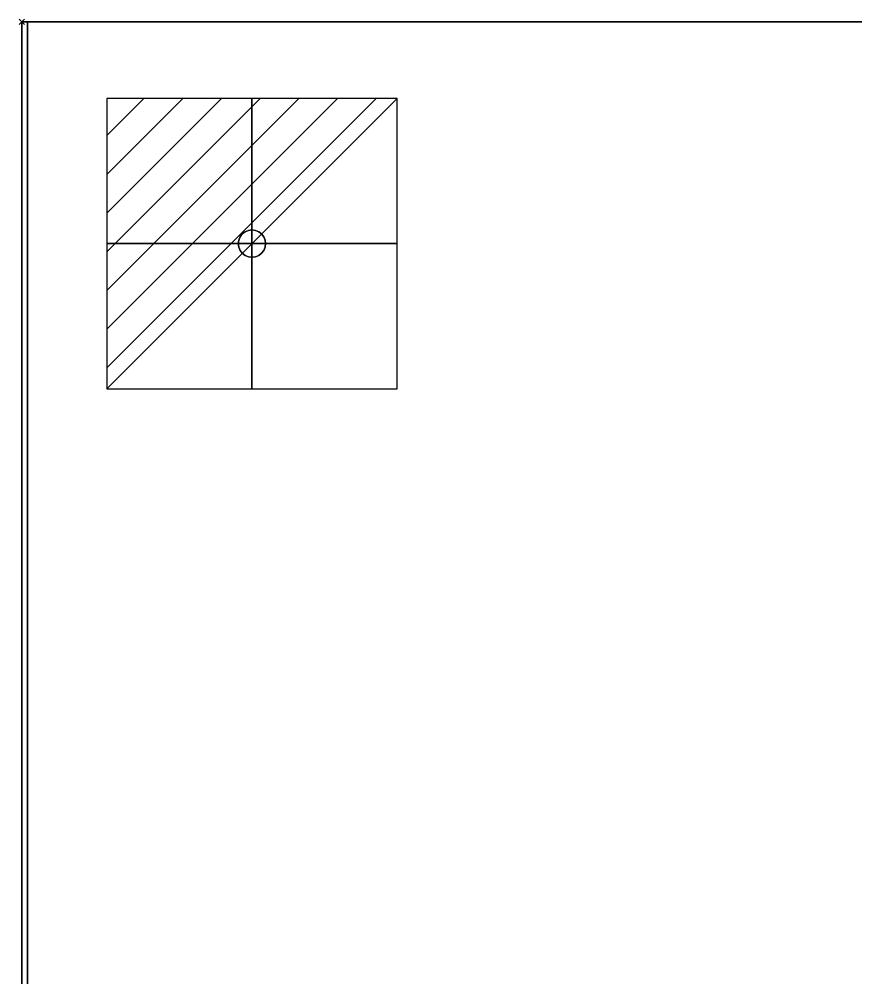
# Model space of a CAD drawing. Header units: millimetres. Extents: x -1 to 1346, y -1098 to 14.
# Drawn here: x -1 to 304.5, y -349.2 to 1 of the extents above; entities that cross this region are included whole.
import ezdxf

# ---------------------------------------------------------------- set-up
doc = ezdxf.new("R2010")
doc.units = ezdxf.units.MM
doc.header["$PDMODE"] = 3
doc.linetypes.add('NASCOSTA', pattern=[9.525, 6.35, -3.175])
for name, color, linetype in [('IQ_200_2D', 1, 'Continuous'), ('IQ_200_3D', 1, 'Continuous'), ('IQ_204_2D', 7, 'Continuous'), ('IQ_204_3D', 7, 'Continuous'), ('IQ_CON_ELECTRICITY_INT', 7, 'Continuous'), ('IQ_INS_3D', 3, 'Continuous')]:
    doc.layers.add(name, color=color, linetype=linetype)

# ---------------------------------------------------------------- blocks, each defined once
blk = doc.blocks.new('hpp_cutout_2c_l_3d')
at = {"layer": 'IQ_200_3D'}
mesh = blk.add_polyface(dxfattribs=at)
corners = [(1345, 0, 50), (0, 0, 50), (0, -700, 50), (1345, -700, 50)]
mesh.append_faces([[corners[k] for k in face] for face in [(0, 1, 2, 3)]])
mesh = blk.add_polyface(dxfattribs=at)
corners = [(1345, -700, 0), (0, -700, 0), (0, 0, 0), (1345, 0, 0)]
mesh.append_faces([[corners[k] for k in face] for face in [(0, 1, 2, 3)]])
mesh = blk.add_polyface(dxfattribs=at)
corners = [(1345, 0, 0), (0, 0, 0), (0, 0, 50), (1345, 0, 50)]
mesh.append_faces([[corners[k] for k in face] for face in [(0, 1, 2, 3)]])
mesh = blk.add_polyface(dxfattribs=at)
corners = [(0, 0, 0), (0, -700, 0), (0, -700, 50), (0, 0, 50)]
mesh.append_faces([[corners[k] for k in face] for face in [(0, 1, 2, 3)]])
blk = doc.blocks.new('*X1182')
at = {"color": 0}
for p, q in [((286.774344, 2204.447934), (296.618251, 2214.291842)), ((286.774344, 2205.862148), (295.204037, 2214.291842)), ((286.774344, 2207.276361), (293.789824, 2214.291842)), ((286.774344, 2208.690575), (292.37561, 2214.291842)), ((286.774344, 2210.104788), (290.961397, 2214.291842)), ((286.774344, 2211.519002), (289.547183, 2214.291842)), ((286.774344, 2212.933216), (288.13297, 2214.291842))]:
    blk.add_line(p, q, dxfattribs=at)
blk = doc.blocks.new('electricity')
for p, q in [((2.121, 2.121), (-2.121, 2.121)), ((-2.121, 2.121), (-2.121, -2.121)), ((-2.121, -2.121), (2.121, 2.121)), ((2.121, -2.121), (2.121, 2.121)), ((-2.121, -2.121), (2.121, -2.121))]:
    blk.add_line(p, q)
at = {"extrusion": (-1, 0, 0)}
for p, q in [((0, -2.121, 2.121), (0, 2.121, 2.121)), ((0, 2.121, -2.121), (0, -2.121, -2.121)), ((0, 2.121, 2.121), (0, 2.121, -2.121)), ((0, 2.121, -2.121), (0, -2.121, 2.121)), ((0, -2.121, -2.121), (0, -2.121, 2.121))]:
    blk.add_line(p, q, dxfattribs=at)
at = {"extrusion": (0, -1, 0)}
for p, q in [((2.121, 0, 2.121), (-2.121, 0, 2.121)), ((-2.121, 0, -2.121), (2.121, 0, -2.121)), ((-2.121, 0, 2.121), (-2.121, 0, -2.121)), ((-2.121, 0, -2.121), (2.121, 0, 2.121)), ((2.121, 0, -2.121), (2.121, 0, 2.121))]:
    blk.add_line(p, q, dxfattribs=at)
at = {"xscale": 0.4000000000000909, "yscale": 0.4000000000000909, "zscale": 0.4000000000000909}
blk.add_blockref('*X1182', (-116.831, -883.595), dxfattribs=at)
at = {"extrusion": (-1, 0, 0), "xscale": 0.3999999999999773, "yscale": 0.3999999999999773, "zscale": 0.3999999999999773}
blk.add_blockref('*X1182', (-116.831, -883.595), dxfattribs=at)
at = {"extrusion": (0, -1, 0), "xscale": 0.4000000000000909, "yscale": 0.4000000000000909, "zscale": 0.4000000000000909}
blk.add_blockref('*X1182', (-116.831, -883.595), dxfattribs=at)
blk = doc.blocks.new('iq_con_ele3d')
at = {"layer": 'IQ_204_3D'}
for points, invisible_edges in [([(-4.33, 2.5, -4.96), (-4.33, 2.5, -4.96), (-3.54, 3.54, -4.96), (-4.83, 1.29, -4.96)], 4), ([(-4.33, 2.5), (-3.54, 3.54), (-3.54, 3.54, -4.96), (-4.33, 2.5, -4.96)], 10), ([(-3.54, 3.54, -4.96), (-1.29, 4.83, -4.96), (0, 5, -4.96), (1.29, 4.83, -4.96)], 9), ([(1.29, 4.83, -4.96), (1.29, 4.83, -4.96), (2.5, 4.33, -4.96), (-3.54, 3.54, -4.96)], 13), ([(-2.5, 4.33, -4.96), (-2.5, 4.33, -4.96), (-1.29, 4.83, -4.96), (-3.54, 3.54, -4.96)], 4), ([(-3.54, 3.54, -4.96), (2.5, 4.33, -4.96), (3.54, 3.54, -4.96), (4.33, 2.5, -4.96)], 9), ([(-3.54, 3.54), (-2.5, 4.33), (-2.5, 4.33, -4.96), (-3.54, 3.54, -4.96)], 10), ([(-2.5, 4.33), (-1.29, 4.83), (-1.29, 4.83, -4.96), (-2.5, 4.33, -4.96)], 10), ([(0, 5, -4.96), (-1.29, 4.83, -4.96), (-1.29, 4.83), (0, 5)], 10), ([(0, 5), (1.29, 4.83), (1.29, 4.83, -4.96), (0, 5, -4.96)], 10), ([(1.29, 4.83), (2.5, 4.33), (2.5, 4.33, -4.96), (1.29, 4.83, -4.96)], 10), ([(2.5, 4.33), (3.54, 3.54), (3.54, 3.54, -4.96), (2.5, 4.33, -4.96)], 10), ([(3.54, 3.54), (4.33, 2.5), (4.33, 2.5, -4.96), (3.54, 3.54, -4.96)], 10), ([(-5, 0, -4.96), (-4.83, 1.29, -4.96), (-4.33, -2.5, -4.96), (-4.83, -1.29, -4.96)], 2), ([(-5, 0), (-4.83, 1.29), (-4.83, 1.29, -4.96), (-5, 0, -4.96)], 2), ([(-5, 0, -4.96), (-4.83, -1.29, -4.96), (-4.83, -1.29), (-5, 0)], 2), ([(-4.83, 1.29), (-4.33, 2.5), (-4.33, 2.5, -4.96), (-4.83, 1.29, -4.96)], 10), ([(4.33, 2.5, -4.96), (4.83, 1.29, -4.96), (5, 0, -4.96), (4.83, -1.29, -4.96)], 8), ([(4.33, 2.5), (4.83, 1.29), (4.83, 1.29, -4.96), (4.33, 2.5, -4.96)], 10), ([(5, 0, -4.96), (4.83, 1.29, -4.96), (4.83, 1.29), (5, 0)], 2), ([(5, 0), (4.83, -1.29), (4.83, -1.29, -4.96), (5, 0, -4.96)], 2), ([(-4.33, -2.5), (-4.83, -1.29), (-4.83, -1.29, -4.96), (-4.33, -2.5, -4.96)], 10), ([(-3.54, -3.54, -4.96), (-3.54, -3.54, -4.96), (-4.33, -2.5, -4.96), (-2.5, -4.33, -4.96)], 4), ([(-3.54, -3.54), (-4.33, -2.5), (-4.33, -2.5, -4.96), (-3.54, -3.54, -4.96)], 10), ([(-2.5, -4.33, -4.96), (4.83, -1.29, -4.96), (3.54, -3.54, -4.96), (2.5, -4.33, -4.96)], 11), ([(4.33, -2.5, -4.96), (4.33, -2.5, -4.96), (3.54, -3.54, -4.96), (4.83, -1.29, -4.96)], 4), ([(4.33, -2.5), (3.54, -3.54), (3.54, -3.54, -4.96), (4.33, -2.5, -4.96)], 10), ([(4.83, -1.29), (4.33, -2.5), (4.33, -2.5, -4.96), (4.83, -1.29, -4.96)], 10), ([(-2.5, -4.33), (-3.54, -3.54), (-3.54, -3.54, -4.96), (-2.5, -4.33, -4.96)], 10), ([(-1.29, -4.83, -4.96), (-1.29, -4.83, -4.96), (-2.5, -4.33, -4.96), (2.5, -4.33, -4.96)], 13), ([(-1.29, -4.83), (-2.5, -4.33), (-2.5, -4.33, -4.96), (-1.29, -4.83, -4.96)], 10), ([(0, -5, -4.96), (-1.29, -4.83, -4.96), (2.5, -4.33, -4.96), (1.29, -4.83, -4.96)], 2), ([(0, -5), (-1.29, -4.83), (-1.29, -4.83, -4.96), (0, -5, -4.96)], 10), ([(0, -5, -4.96), (1.29, -4.83, -4.96), (1.29, -4.83), (0, -5)], 10), ([(2.5, -4.33), (1.29, -4.83), (1.29, -4.83, -4.96), (2.5, -4.33, -4.96)], 10), ([(3.54, -3.54), (2.5, -4.33), (2.5, -4.33, -4.96), (3.54, -3.54, -4.96)], 10)]:
    blk.add_3dface(points, dxfattribs=dict(at, invisible_edges=invisible_edges))

msp = doc.modelspace()

# ---------------------------------------------------------------- linework, layer by layer
at = {"layer": 'IQ_200_2D'}
msp.add_lwpolyline([(0, 0), (1345, 0), (1345, -700), (0, -700)], close=True, dxfattribs=at)
at = {"layer": 'IQ_200_3D'}
for points, invisible_edges in [([(2, -645, 203), (2, -695, 855), (2, 0, 855), (2, 0, 155)], 9), ([(2, -645, 155), (2, -645, 203), (2, 0, 155)], 2)]:
    msp.add_3dface(points, dxfattribs=dict(at, invisible_edges=invisible_edges))
for points in [[(1343, -645, 155), (2, -645, 155), (2, 0, 155), (1343, 0, 155)], [(1343, 0, 155), (2, 0, 155), (2, 0, 855), (1343, 0, 855)]]:
    msp.add_3dface(points, dxfattribs=at)
at = {"layer": 'IQ_204_2D', "color": 7, "linetype": 'NASCOSTA', "ltscale": 10}
msp.add_lwpolyline([(2, 0), (1343, 0), (1343, -645), (2, -645)], close=True, dxfattribs=at)
at = {"layer": 'IQ_INS_3D'}
msp.add_point((0, 0), dxfattribs=at)

# ---------------------------------------------------------------- block references
msp.add_blockref('hpp_cutout_2c_l_3d', (0, 0, 855))
at = {"layer": 'IQ_204_3D'}
msp.add_blockref('iq_con_ele3d', (84, -81, 155), dxfattribs=at)
at = {"layer": 'IQ_CON_ELECTRICITY_INT', "xscale": 25, "yscale": 25, "zscale": 25}
msp.add_blockref('electricity', (84, -81), dxfattribs=at)

doc.saveas('drawing.dxf')
